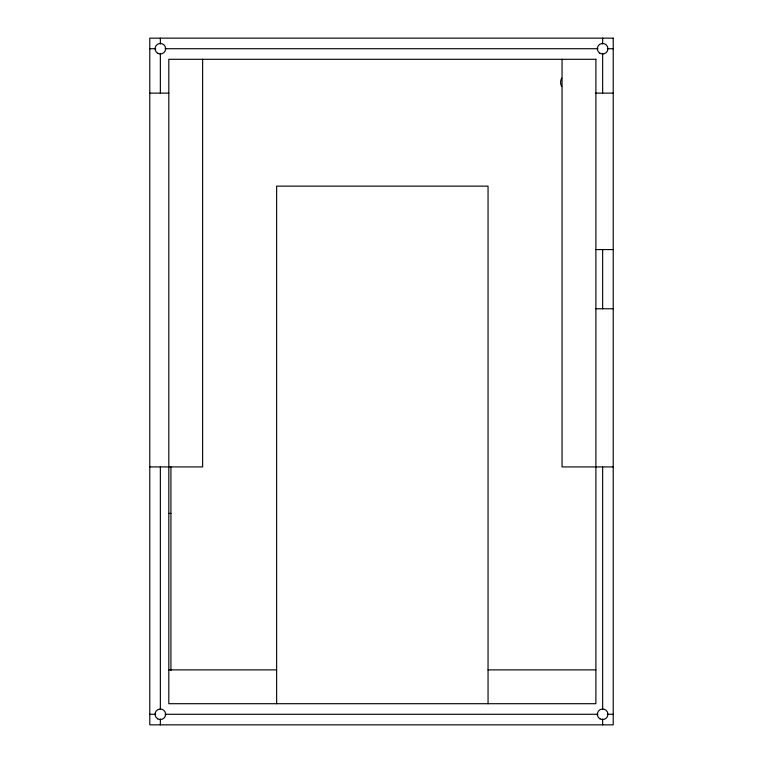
<?xml version="1.0" encoding="UTF-8"?>
<svg xmlns="http://www.w3.org/2000/svg" width="763" height="763" viewBox="0 0 763 763"><rect width="100%" height="100%" fill="white"/><g stroke="black" fill="none" stroke-linecap="round" stroke-linejoin="round"><path stroke-width="1.14" d="M149.777 48.718L155.652 48.718M165.123 48.718L597.877 48.718M607.348 48.718L613.223 48.718M149.777 93.124L168.814 93.124M595.884 93.124L613.223 93.124M595.884 249.568L613.223 249.568M595.884 308.767L613.223 308.767M149.777 466.918L202.634 466.918L202.634 59.295M613.223 466.918L562.054 466.918L562.054 59.295M168.814 513.432L170.922 513.432M168.814 669.876L276.635 669.876M488.053 669.876L595.884 669.876M149.777 714.282L155.652 714.282M165.123 714.282L597.877 714.282M607.348 714.282L613.223 714.282M602.646 38.15L602.646 44.025M602.646 53.391L602.646 93.124M602.646 249.568L602.646 308.767M602.646 466.918L602.646 709.523M602.646 718.975L602.646 724.85M488.053 703.705L488.053 186.143L276.635 186.143L276.635 703.705M170.922 466.937L170.922 670.41M160.354 38.15L160.354 44.025M160.354 53.391L160.354 93.124M160.354 466.918L160.354 709.523M160.354 718.975L160.354 724.85M561.711 86.562A8.46 8.46 0 0 1 561.711 78.112M613.223 38.15L149.777 38.15L149.777 724.85L613.223 724.85L613.223 38.15M595.884 59.295L168.814 59.295L168.814 703.705L595.884 703.705L595.884 59.295M157.712 718.86A5.284 5.284 0 0 0 165.638 714.282A5.284 5.284 0 0 0 157.712 709.704A5.284 5.284 0 0 0 157.712 718.86M600.004 718.86A5.284 5.284 0 0 0 607.93 714.282A5.284 5.284 0 0 0 600.004 709.704A5.284 5.284 0 0 0 600.004 718.86M157.712 53.296A5.284 5.284 0 0 0 165.638 48.718A5.284 5.284 0 0 0 157.712 44.14A5.284 5.284 0 0 0 157.712 53.296M600.004 53.296A5.284 5.284 0 0 0 607.93 48.718A5.284 5.284 0 0 0 600.004 44.14A5.284 5.284 0 0 0 600.004 53.296"/></g></svg>
